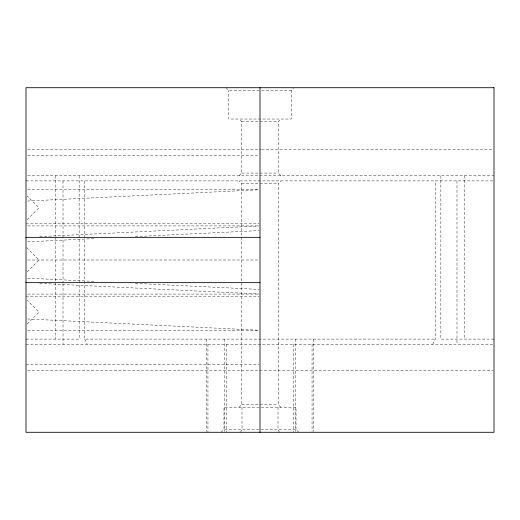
<?xml version="1.0" encoding="UTF-8"?>
<svg xmlns="http://www.w3.org/2000/svg" width="520" height="520" viewBox="0 0 520 520"><rect width="100%" height="100%" fill="white"/><g stroke="black" fill="none" stroke-linecap="round" stroke-linejoin="round"><path stroke-width="0.39" stroke-dasharray="2.6 1.95" d="M432.712 344.318L435.325 339.099L435.325 180.901M240.481 432.289L241.989 429.676L241.989 407.231M27.137 219.745L39.052 207.825L27.137 195.91M27.137 271.914L39.052 260L26 246.948M27.137 324.09L39.052 312.175L27.137 300.255M261.619 90.324L291.324 90.324L293.417 88.231M280.885 175.682L278.272 173.076L278.272 121.648L280.885 119.034M239.115 175.682L241.728 173.076L241.728 121.648L239.115 119.034M280.885 407.231L278.272 404.619L278.272 183.514L280.885 180.901M239.115 407.231L241.728 404.619L241.728 183.514L239.115 180.901M220.961 432.289L223.977 429.676L296.023 429.676L298.435 431.769M27.619 201.025L259.188 189.781M39.767 236.607L259.188 225.953M27.619 241.833L95.635 238.531M135.31 236.607L259.188 230.588M226.064 87.711L228.677 90.324L259.188 90.324M241.728 121.648L278.272 121.648M27.625 149.266L260.812 149.266M261.625 149.266L492.375 149.266M27.625 155.649L259.188 155.649M241.728 173.076L278.272 173.076M27.625 175.682L494 175.682M26 180.901L494 180.901M241.728 183.514L259.214 183.514M260 183.514L278.272 183.514M27.625 189.742L259.188 189.742M26 223.828L259.188 223.828M27.625 225.914L259.188 225.914M27.625 260L259.188 260M27.625 294.086L259.188 294.086M26 296.173L259.188 296.173M27.625 330.258L259.188 330.258M26 339.099L79.15 339.099L79.15 175.682M84.676 180.901L84.676 339.099L435.325 339.099M494 339.099L440.85 339.099L440.85 175.682M26 344.318L494 344.318M26 364.351L259.188 364.351M27.625 370.734L493.188 370.734M241.728 404.619L259.214 404.619M260 404.619L278.272 404.619M27.619 278.168L95.635 281.469M135.31 283.394L259.188 289.413M39.767 283.394L259.188 294.047M27.619 318.975L259.188 330.219M279.519 432.289L278.012 429.676L278.012 407.231M84.676 339.099L87.288 344.318M464.815 175.682L464.815 339.099M456.982 180.901L456.982 344.318M313.567 339.099L313.567 431.476M312.058 344.318L312.058 431.483M296.023 429.676L296.023 407.231L223.977 407.231L223.977 429.676M295.204 339.099L295.204 431.476M293.703 344.318L293.703 432.289M291.324 90.324L291.324 119.034L228.677 119.034L228.677 90.324M226.297 344.318L226.297 432.289M224.796 339.099L224.796 431.476M207.942 344.318L207.942 432.289M206.433 339.099L206.433 431.476M63.018 180.901L63.018 282.834M63.018 283.647L63.018 344.318M55.185 175.682L55.185 236.353M55.185 237.166L55.185 339.099"/><path stroke-width="0.78" d="M26 237.354L260 237.354M26 282.646L260 282.646M260 87.711L260 432.289M494 87.711L26 87.711L26 432.289L494 432.289L494 87.711"/></g></svg>
